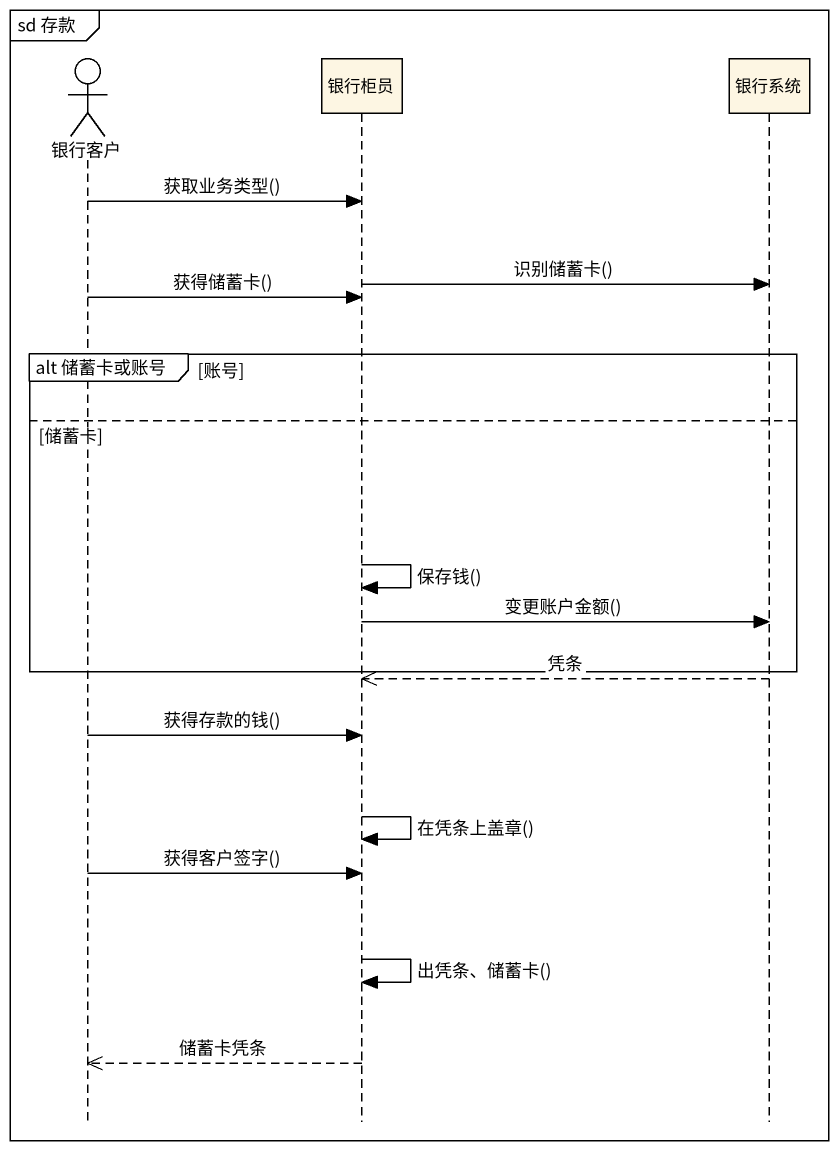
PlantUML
@startuml
mainframe sd 存款
hide footbox
actor 银行客户
participant 银行柜员
participant 银行系统

银行客户 -> 银行柜员 : 获取业务类型()
银行柜员 -> 银行系统 : 识别储蓄卡()
银行客户 -> 银行柜员 : 获得储蓄卡()
group alt 储蓄卡或账号 [账号]
else 储蓄卡
  银行柜员 -> 银行柜员 : 保存钱()
  银行柜员 -> 银行系统 : 变更账户金额()
end
银行系统 -->> 银行柜员 : 凭条
银行客户 -> 银行柜员 : 获得存款的钱()
银行柜员 -> 银行柜员 : 在凭条上盖章()
银行客户 -> 银行柜员 : 获得客户签字()
银行柜员 -> 银行柜员 : 出凭条、储蓄卡()
银行柜员 -->> 银行客户 : 储蓄卡凭条
@enduml
